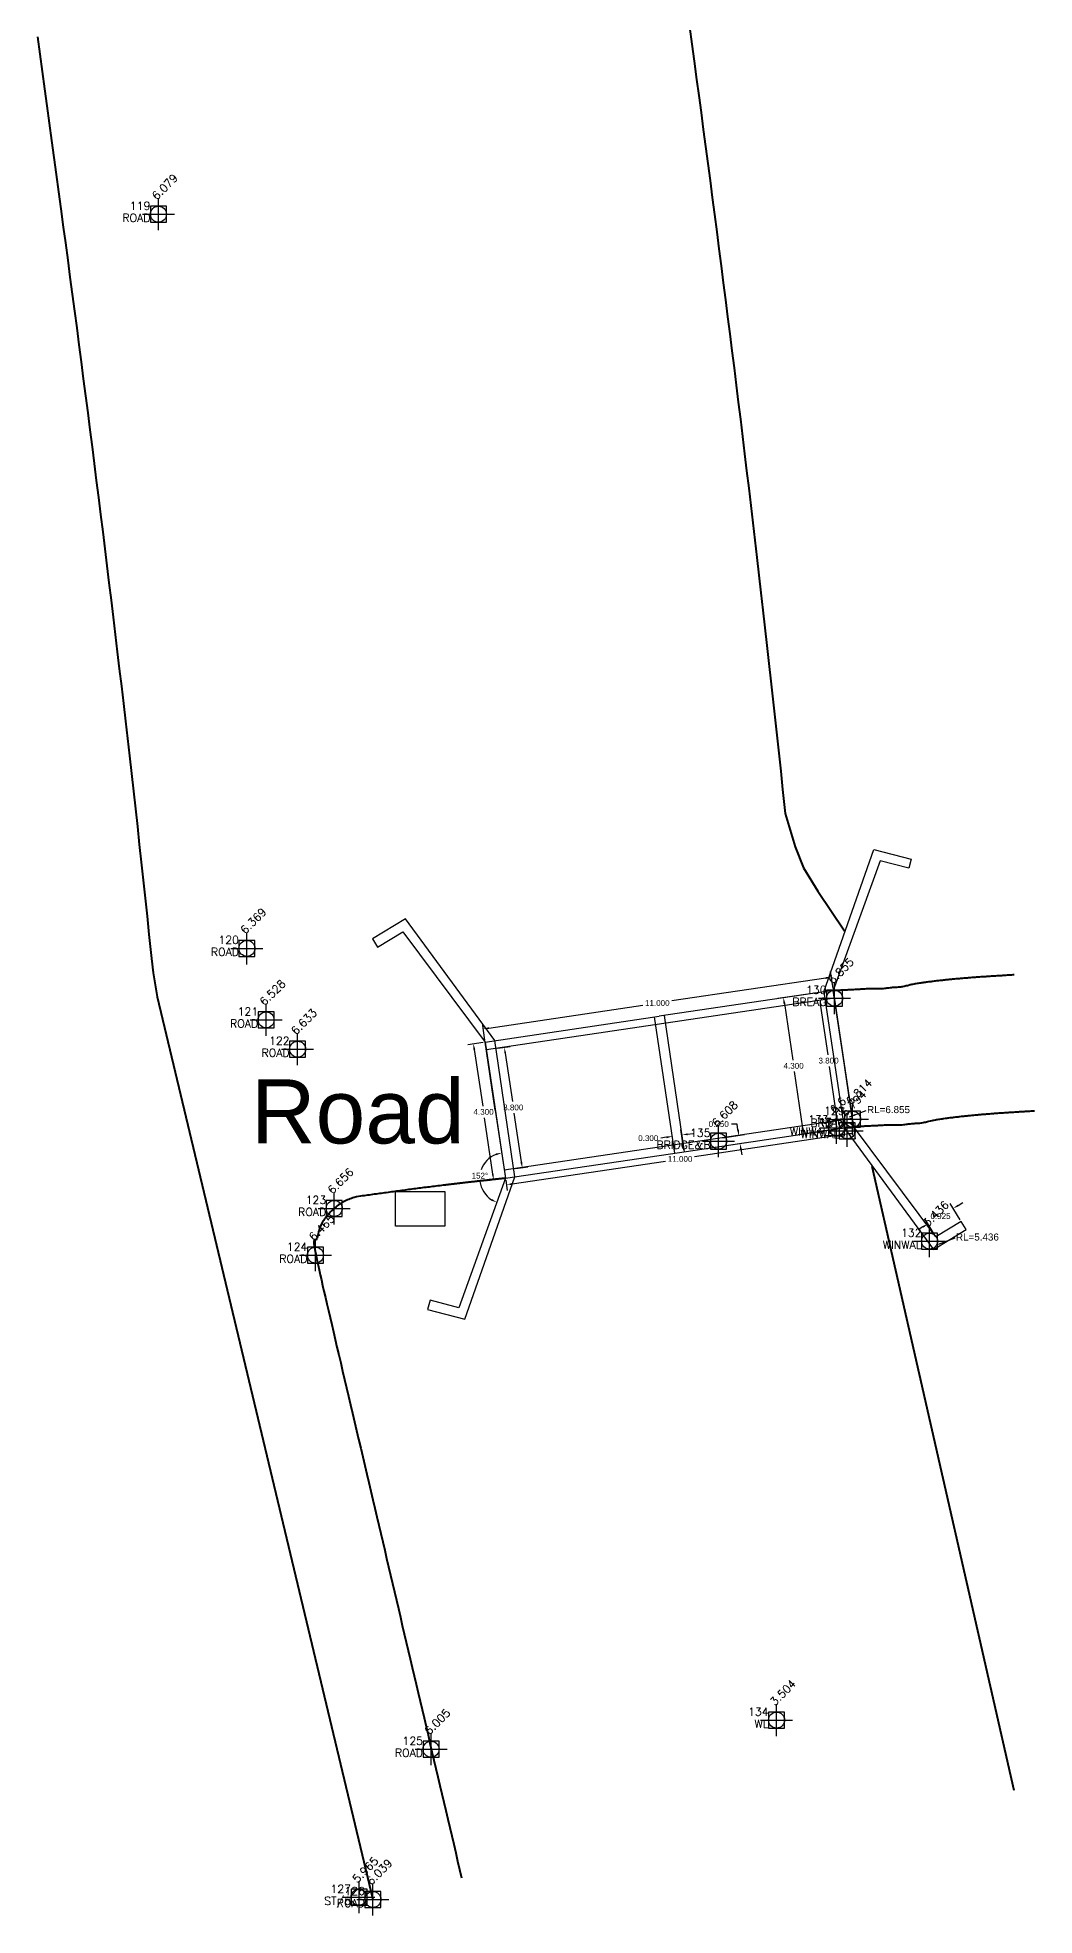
# Model space of a CAD drawing. Header units: millimetres. Extents: x 236733 to 237115, y 2579638 to 2580090.
# Drawn here: x 236964.5 to 236995.7, y 2579638.3 to 2579696.9 of the extents above; entities that cross this region are included whole.
import ezdxf
from ezdxf.enums import TextEntityAlignment as Align

# ---------------------------------------------------------------- set-up
doc = ezdxf.new("R2010")
doc.units = ezdxf.units.MM
doc.header["$MEASUREMENT"] = 0
doc.header["$PDMODE"] = 98
doc.header["$PDSIZE"] = 0.5
for name, color, linetype in [('Boundary', 6, 'Continuous'), ('COORDINATES', 7, 'Continuous'), ('Points', 7, 'Continuous'), ('Points-ELV', 6, 'Continuous'), ('Points-NUM', 4, 'Continuous'), ('Points-TXT', 3, 'Continuous'), ('Spot_Height', 7, 'Continuous'), ('Void', 2, 'Continuous')]:
    doc.layers.add(name, color=color, linetype=linetype)
doc.styles.add('romans', font='romans.shx')
doc.styles.get("Standard").update_dxf_attribs({"font": 'arial.ttf'})
doc.dimstyles.get("Standard").update_dxf_attribs({"dimtxt": 0.18, "dimasz": 0.18, "dimexe": 0.18, "dimexo": 0.0625, "dimgap": 0.09, "dimtad": 0, "dimtih": 1, "dimtoh": 1, "dimdec": 3, "dimzin": 0, "dimdsep": 46, "dimtxsty": 'Standard', "dimcen": 0.09, "dimadec": 0, "dimazin": 0, "dimtfac": 1, "dimtdec": 3, "dimtofl": 0, "dimtmove": 0, "dimatfit": 3, "dimfxl": 1, "dimtolj": 1, "dimtzin": 0, "dimarcsym": 0})

# ---------------------------------------------------------------- blocks, each defined once
blk = doc.blocks.new('POINTS')
at = {"layer": 'Points'}
blk.add_line((0, 0), (0, 0), dxfattribs=at)
blk.add_point((0, 0), dxfattribs=at)
at = {"layer": 'Points-ELV', "style": 'romans'}
blk.add_attdef('ELEV', text='', height=1, rotation=45, dxfattribs=at).set_placement((0, 0), align=Align.BOTTOM_LEFT)
at = {"layer": 'Points-NUM', "style": 'romans'}
blk.add_attdef('PTNUM', text='', height=1, dxfattribs=at).set_placement((0, 0), align=Align.BOTTOM_RIGHT)
at = {"layer": 'Points-TXT', "style": 'romans'}
blk.add_attdef('DESC', text='', height=1, dxfattribs=at).set_placement((0, 0), align=Align.BOTTOM_RIGHT)
blk = doc.blocks.new('*D2')
at = {"layer": 'Defpoints', "color": 0, "transparency": 16777216}
for p in [(236978.855, 2579663.413), (236979.17, 2579661.286), (236979.17, 2579661.286), (236978.416, 2579661.018), (236977.71, 2579657.241)]:
    blk.add_point(p, dxfattribs=at)
at = {"layer": 'Void', "color": 0, "lineweight": -2, "transparency": 16777216}
for start, end in [(111.35376, 160.93678), (187.34654, 237.24039)]:
    blk.add_arc((236979.17, 2579661.286), 0.8, start, end, dxfattribs=at)
at = {"layer": 'Void', "color": 0, "transparency": 16777216}
for points in [[(236978.871, 2579662.06), (236978.887, 2579662.002), (236979.053, 2579662.078)], [(236978.751, 2579660.64), (236978.724, 2579660.586), (236978.899, 2579660.533)]]:
    blk.add_solid(points, dxfattribs=at)
at = {"layer": 'Void', "color": 0, "transparency": 16777216, "insert": (236978.374, 2579661.365), "char_height": 0.18, "attachment_point": 5}
blk.add_mtext('\\A1;152°', dxfattribs=at)
blk = doc.blocks.new('*D9')
at = {"layer": 'Defpoints', "color": 0, "transparency": 16777216}
for p in [(236989.359, 2579667.566), (236989.42, 2579667.154), (236978.539, 2579665.539)]:
    blk.add_point(p, dxfattribs=at)
at = {"layer": 'Spot_Height', "color": 0, "lineweight": -2, "transparency": 16777216}
for p, q in [((236989.181, 2579667.54), (236984.373, 2579666.826)), ((236989.411, 2579667.216), (236989.332, 2579667.744)), ((236978.656, 2579665.977), (236983.464, 2579666.691)), ((236978.53, 2579665.601), (236978.452, 2579666.129))]:
    blk.add_line(p, q, dxfattribs=at)
at = {"layer": 'Spot_Height', "color": 0, "transparency": 16777216}
for points in [[(236989.176, 2579667.569), (236989.185, 2579667.51), (236989.359, 2579667.566)], [(236978.652, 2579666.007), (236978.66, 2579665.948), (236978.478, 2579665.951)]]:
    blk.add_solid(points, dxfattribs=at)
at = {"layer": 'Spot_Height', "color": 0, "transparency": 16777216, "insert": (236983.918, 2579666.758), "char_height": 0.18, "attachment_point": 5}
blk.add_mtext('\\A1;11.000', dxfattribs=at)
blk = doc.blocks.new('*D11')
at = {"layer": 'Defpoints', "color": 0, "transparency": 16777216}
for p in [(236978.539, 2579665.539), (236978.804, 2579661.231), (236979.17, 2579661.286)]:
    blk.add_point(p, dxfattribs=at)
at = {"layer": 'Spot_Height', "color": 0, "lineweight": -2, "transparency": 16777216}
for p, q in [((236978.477, 2579665.53), (236977.994, 2579665.458)), ((236978.199, 2579665.307), (236978.461, 2579663.54)), ((236978.777, 2579661.409), (236978.515, 2579663.176)), ((236979.109, 2579661.277), (236978.626, 2579661.205))]:
    blk.add_line(p, q, dxfattribs=at)
at = {"layer": 'Spot_Height', "color": 0, "transparency": 16777216}
for points in [[(236978.229, 2579665.311), (236978.169, 2579665.302), (236978.173, 2579665.485)], [(236978.807, 2579661.414), (236978.748, 2579661.405), (236978.804, 2579661.231)]]:
    blk.add_solid(points, dxfattribs=at)
at = {"layer": 'Spot_Height', "color": 0, "transparency": 16777216, "insert": (236978.488, 2579663.358), "char_height": 0.18, "attachment_point": 5}
blk.add_mtext('\\A1;4.300', dxfattribs=at)
blk = doc.blocks.new('*D12')
at = {"layer": 'Defpoints', "color": 0, "transparency": 16777216}
for p in [(236978.873, 2579665.336), (236979.138, 2579665.375), (236979.431, 2579661.577)]:
    blk.add_point(p, dxfattribs=at)
at = {"layer": 'Spot_Height', "color": 0, "lineweight": -2, "transparency": 16777216}
for p, q in [((236978.934, 2579665.345), (236979.316, 2579665.402)), ((236979.164, 2579665.197), (236979.39, 2579663.678)), ((236979.669, 2579661.795), (236979.444, 2579663.314)), ((236979.492, 2579661.586), (236979.874, 2579661.643))]:
    blk.add_line(p, q, dxfattribs=at)
at = {"layer": 'Spot_Height', "color": 0, "transparency": 16777216}
for points in [[(236979.194, 2579665.202), (236979.134, 2579665.193), (236979.138, 2579665.375)], [(236979.699, 2579661.799), (236979.639, 2579661.79), (236979.695, 2579661.616)]]:
    blk.add_solid(points, dxfattribs=at)
at = {"layer": 'Spot_Height', "color": 0, "transparency": 16777216, "insert": (236979.417, 2579663.496), "char_height": 0.18, "attachment_point": 5}
blk.add_mtext('\\A1;3.800', dxfattribs=at)
blk = doc.blocks.new('*D13')
at = {"layer": 'Defpoints', "color": 0, "transparency": 16777216}
for p in [(236984.385, 2579662.59), (236984.463, 2579662.071), (236984.759, 2579662.115)]:
    blk.add_point(p, dxfattribs=at)
at = {"layer": 'Spot_Height', "color": 0, "lineweight": -2, "transparency": 16777216}
for p, q in [((236984.75, 2579662.177), (236984.656, 2579662.812)), ((236984.207, 2579662.564), (236984.029, 2579662.537)), ((236984.453, 2579662.133), (236984.359, 2579662.768)), ((236984.86, 2579662.661), (236985.038, 2579662.687))]:
    blk.add_line(p, q, dxfattribs=at)
at = {"layer": 'Spot_Height', "color": 0, "transparency": 16777216}
for points in [[(236984.203, 2579662.593), (236984.212, 2579662.534), (236984.385, 2579662.59)], [(236984.856, 2579662.69), (236984.865, 2579662.631), (236984.682, 2579662.634)]]:
    blk.add_solid(points, dxfattribs=at)
at = {"layer": 'Spot_Height', "color": 0, "transparency": 16777216, "insert": (236983.636, 2579662.537), "char_height": 0.18, "attachment_point": 5}
blk.add_mtext('\\A1;0.300', dxfattribs=at)
blk = doc.blocks.new('*D15')
at = {"layer": 'Defpoints', "color": 0, "transparency": 16777216}
for p in [(236990.051, 2579662.901), (236979.17, 2579661.286), (236979.201, 2579661.082)]:
    blk.add_point(p, dxfattribs=at)
at = {"layer": 'Spot_Height', "color": 0, "lineweight": -2, "transparency": 16777216}
for p, q in [((236990.06, 2579662.839), (236990.108, 2579662.519)), ((236989.903, 2579662.671), (236985.085, 2579661.955)), ((236979.379, 2579661.108), (236984.176, 2579661.82)), ((236979.18, 2579661.224), (236979.227, 2579660.904))]:
    blk.add_line(p, q, dxfattribs=at)
at = {"layer": 'Spot_Height', "color": 0, "transparency": 16777216}
for points in [[(236989.899, 2579662.7), (236989.908, 2579662.641), (236990.082, 2579662.697)], [(236979.374, 2579661.138), (236979.383, 2579661.079), (236979.201, 2579661.082)]]:
    blk.add_solid(points, dxfattribs=at)
at = {"layer": 'Spot_Height', "color": 0, "transparency": 16777216, "insert": (236984.631, 2579661.888), "char_height": 0.18, "attachment_point": 5}
blk.add_mtext('\\A1;11.000', dxfattribs=at)
blk = doc.blocks.new('*D16')
at = {"layer": 'Defpoints', "color": 0, "transparency": 16777216}
for p in [(236985.905, 2579662.538), (236985.942, 2579662.291), (236986.466, 2579662.621)]:
    blk.add_point(p, dxfattribs=at)
at = {"layer": 'Spot_Height', "color": 0, "lineweight": -2, "transparency": 16777216}
for p, q in [((236986.413, 2579662.978), (236986.233, 2579662.978)), ((236986.44, 2579662.8), (236986.413, 2579662.978)), ((236985.967, 2579662.547), (236986.644, 2579662.648)), ((236986.004, 2579662.3), (236986.681, 2579662.401)), ((236986.529, 2579662.196), (236986.556, 2579662.018))]:
    blk.add_line(p, q, dxfattribs=at)
at = {"layer": 'Spot_Height', "color": 0, "transparency": 16777216}
for points in [[(236986.47, 2579662.804), (236986.41, 2579662.795), (236986.466, 2579662.621)], [(236986.559, 2579662.201), (236986.5, 2579662.192), (236986.503, 2579662.374)]]:
    blk.add_solid(points, dxfattribs=at)
at = {"layer": 'Spot_Height', "color": 0, "transparency": 16777216, "insert": (236985.84, 2579662.978), "char_height": 0.18, "attachment_point": 5}
blk.add_mtext('\\A1;0.250', dxfattribs=at)
blk = doc.blocks.new('*D17')
at = {"layer": 'Defpoints', "color": 0, "transparency": 16777216}
for p in [(236993.413, 2579659.937), (236992.376, 2579659.859), (236992.623, 2579659.455)]:
    blk.add_point(p, dxfattribs=at)
at = {"layer": 'Spot_Height', "color": 0, "lineweight": -2, "transparency": 16777216}
for p, q in [((236993.38, 2579659.99), (236993.072, 2579660.495)), ((236993.32, 2579660.435), (236993.473, 2579660.529)), ((236992.591, 2579659.508), (236992.282, 2579660.013)), ((236992.222, 2579659.766), (236992.069, 2579659.672))]:
    blk.add_line(p, q, dxfattribs=at)
at = {"layer": 'Spot_Height', "color": 0, "transparency": 16777216}
for points in [[(236993.304, 2579660.461), (236993.335, 2579660.41), (236993.166, 2579660.341)], [(236992.207, 2579659.791), (236992.238, 2579659.74), (236992.376, 2579659.859)]]:
    blk.add_solid(points, dxfattribs=at)
at = {"layer": 'Spot_Height', "color": 0, "transparency": 16777216, "insert": (236992.771, 2579660.1), "char_height": 0.18, "attachment_point": 5}
blk.add_mtext('\\A1;0.925', dxfattribs=at)
blk = doc.blocks.new('*D18')
at = {"layer": 'Defpoints', "color": 0, "transparency": 16777216}
for p in [(236987.863, 2579666.923), (236989.123, 2579667.11), (236989.755, 2579662.857)]:
    blk.add_point(p, dxfattribs=at)
at = {"layer": 'Spot_Height', "color": 0, "lineweight": -2, "transparency": 16777216}
for p, q in [((236989.061, 2579667.101), (236987.685, 2579666.897)), ((236987.89, 2579666.745), (236988.152, 2579664.978)), ((236988.468, 2579662.848), (236988.206, 2579664.615)), ((236989.693, 2579662.848), (236988.317, 2579662.643))]:
    blk.add_line(p, q, dxfattribs=at)
at = {"layer": 'Spot_Height', "color": 0, "transparency": 16777216}
for points in [[(236987.92, 2579666.75), (236987.86, 2579666.741), (236987.863, 2579666.923)], [(236988.498, 2579662.852), (236988.439, 2579662.843), (236988.495, 2579662.67)]]:
    blk.add_solid(points, dxfattribs=at)
at = {"layer": 'Spot_Height', "color": 0, "transparency": 16777216, "insert": (236988.179, 2579664.797), "char_height": 0.18, "attachment_point": 5}
blk.add_mtext('\\A1;4.300', dxfattribs=at)
blk = doc.blocks.new('*D19')
at = {"layer": 'Defpoints', "color": 0, "transparency": 16777216}
for p in [(236989.16, 2579666.863), (236989.55, 2579663.079), (236989.718, 2579663.104)]:
    blk.add_point(p, dxfattribs=at)
at = {"layer": 'Spot_Height', "color": 0, "lineweight": -2, "transparency": 16777216}
for p, q in [((236989.098, 2579666.854), (236988.814, 2579666.812)), ((236989.019, 2579666.66), (236989.244, 2579665.141)), ((236989.524, 2579663.257), (236989.298, 2579664.777)), ((236989.656, 2579663.095), (236989.372, 2579663.053))]:
    blk.add_line(p, q, dxfattribs=at)
at = {"layer": 'Spot_Height', "color": 0, "transparency": 16777216}
for points in [[(236989.048, 2579666.664), (236988.989, 2579666.656), (236988.992, 2579666.838)], [(236989.553, 2579663.262), (236989.494, 2579663.253), (236989.55, 2579663.079)]]:
    blk.add_solid(points, dxfattribs=at)
at = {"layer": 'Spot_Height', "color": 0, "transparency": 16777216, "insert": (236989.271, 2579664.959), "char_height": 0.18, "attachment_point": 5}
blk.add_mtext('\\A1;3.800', dxfattribs=at)

msp = doc.modelspace()

# ---------------------------------------------------------------- linework, layer by layer
at = {"layer": 'Boundary', "lineweight": 40}
for points in [[(236964.5474, 2579696.935), (236964.6212, 2579696.3954), (236964.6949, 2579695.8564), (236964.7683, 2579695.3178), (236964.8416, 2579694.7799), (236964.9147, 2579694.2425), (236964.9876, 2579693.7058), (236965.0602, 2579693.1697), (236965.1326, 2579692.6342), (236965.2047, 2579692.0995), (236965.2766, 2579691.5654), (236965.3526, 2579690.9982), (236965.4193, 2579690.4995), (236965.4902, 2579689.9675), (236965.5608, 2579689.4361), (236965.6311, 2579688.9052), (236965.7011, 2579688.3747), (236965.7708, 2579687.8446), (236965.8402, 2579687.3147), (236965.9093, 2579686.785), (236965.9781, 2579686.2555), (236966.0466, 2579685.7259), (236966.1148, 2579685.1964), (236966.1827, 2579684.6667), (236966.2503, 2579684.1368), (236966.3176, 2579683.6066), (236966.3847, 2579683.076), (236966.4514, 2579682.5451), (236966.5179, 2579682.0136), (236966.5841, 2579681.4815), (236966.6499, 2579680.9487), (236966.7155, 2579680.4152), (236966.7809, 2579679.8809), (236966.8459, 2579679.3457), (236966.9107, 2579678.8095), (236966.9752, 2579678.2722), (236967.0394, 2579677.7338), (236967.1034, 2579677.1942), (236967.1671, 2579676.6532), (236967.2305, 2579676.111), (236967.2936, 2579675.5672), (236967.3565, 2579675.0219), (236967.4191, 2579674.4751), (236967.4815, 2579673.9265), (236967.5435, 2579673.3762), (236967.6054, 2579672.824), (236967.667, 2579672.2699), (236967.7283, 2579671.7138), (236967.7893, 2579671.1556), (236967.8502, 2579670.5953), (236967.9107, 2579670.0327), (236967.971, 2579669.4678), (236968.0309, 2579668.9021), (236968.1098, 2579668.1495), (236968.1586, 2579667.6977), (236968.2861, 2579666.9497), (236975.03, 2579638.759)], [(236984.9276, 2579697.2471), (236984.9998, 2579696.7114), (236985.0718, 2579696.1763), (236985.148, 2579695.608), (236985.2148, 2579695.1081), (236985.2859, 2579694.5749), (236985.3567, 2579694.0422), (236985.4272, 2579693.51), (236985.4974, 2579692.9782), (236985.5672, 2579692.4466), (236985.6368, 2579691.9153), (236985.7061, 2579691.3841), (236985.7751, 2579690.8529), (236985.8438, 2579690.3218), (236985.9122, 2579689.7905), (236985.9804, 2579689.2591), (236986.0482, 2579688.7275), (236986.1158, 2579688.1955), (236986.183, 2579687.6631), (236986.25, 2579687.1302), (236986.3167, 2579686.5968), (236986.3831, 2579686.0627), (236986.4493, 2579685.528), (236986.5151, 2579684.9924), (236986.5807, 2579684.456), (236986.646, 2579683.9186), (236986.711, 2579683.3802), (236986.7758, 2579682.8408), (236986.8403, 2579682.3001), (236986.9045, 2579681.7582), (236986.9685, 2579681.215), (236987.0322, 2579680.6704), (236987.0956, 2579680.1243), (236987.1587, 2579679.5766), (236987.2216, 2579679.0273), (236987.2843, 2579678.4763), (236987.3466, 2579677.9235), (236987.4087, 2579677.3688), (236987.4706, 2579676.8122), (236987.5322, 2579676.2536), (236987.5935, 2579675.6929), (236987.6546, 2579675.13), (236987.7155, 2579674.5648), (236987.7761, 2579673.9973), (236987.8364, 2579673.4275), (236987.915, 2579672.678), (236988.2226, 2579671.6335), (236988.4873, 2579670.9858), (236988.9365, 2579670.2549), (236989.7714, 2579669.0115)], [(236989.4199, 2579667.1542), (236989.4556, 2579667.156), (236989.4913, 2579667.1577), (236989.5271, 2579667.1594), (236989.5628, 2579667.1611), (236989.5985, 2579667.1629), (236989.6342, 2579667.1646), (236989.6699, 2579667.1663), (236989.7056, 2579667.168), (236989.7413, 2579667.1697), (236989.777, 2579667.1715), (236989.8127, 2579667.1732), (236989.8484, 2579667.1749), (236989.8841, 2579667.1766), (236989.9294, 2579667.1788), (236989.9555, 2579667.18), (236989.9912, 2579667.1817), (236990.0269, 2579667.1835), (236990.0626, 2579667.1852), (236990.0983, 2579667.187), (236990.134, 2579667.1889), (236990.1697, 2579667.1908), (236990.2054, 2579667.1929), (236990.2451, 2579667.1952), (236990.2767, 2579667.1972), (236990.3124, 2579667.1995), (236990.3481, 2579667.2017), (236990.3838, 2579667.2039), (236990.4195, 2579667.2059), (236990.4552, 2579667.2078), (236990.4909, 2579667.2093), (236990.5266, 2579667.2105), (236990.5624, 2579667.2113), (236990.5965, 2579667.2117), (236990.6339, 2579667.2115), (236990.6697, 2579667.211), (236990.7055, 2579667.2103), (236990.7413, 2579667.2095), (236990.7771, 2579667.2089), (236990.8128, 2579667.2085), (236990.8486, 2579667.2085), (236990.8843, 2579667.2092), (236990.9199, 2579667.2105), (236990.9396, 2579667.2117), (236990.991, 2579667.216), (236991.0265, 2579667.2198), (236991.0619, 2579667.2242), (236991.0974, 2579667.2289), (236991.1328, 2579667.2338), (236991.1683, 2579667.2385), (236991.2038, 2579667.243), (236991.2394, 2579667.247), (236991.2718, 2579667.2501), (236991.3108, 2579667.253), (236991.3465, 2579667.2551), (236991.3823, 2579667.2569), (236991.418, 2579667.2589), (236991.4537, 2579667.2611), (236991.4893, 2579667.264), (236991.5353, 2579667.2693), (236991.56, 2579667.273), (236991.5951, 2579667.2792), (236991.63, 2579667.2863), (236991.6649, 2579667.2942), (236991.6997, 2579667.3025), (236991.7345, 2579667.3112), (236991.7692, 2579667.3199), (236991.8212, 2579667.3325), (236991.8389, 2579667.3367), (236991.8739, 2579667.3444), (236991.9089, 2579667.3517), (236991.944, 2579667.3586), (236991.9791, 2579667.3651), (236992.0143, 2579667.3714), (236992.0496, 2579667.3773), (236992.0849, 2579667.383), (236992.1202, 2579667.3884), (236992.1556, 2579667.3937), (236992.191, 2579667.3988), (236992.2264, 2579667.4037), (236992.2458, 2579667.4064), (236992.2972, 2579667.4134), (236992.3326, 2579667.4182), (236992.368, 2579667.4229), (236992.4035, 2579667.4275), (236992.4389, 2579667.432), (236992.4744, 2579667.4365), (236992.5099, 2579667.4409), (236992.5453, 2579667.4453), (236992.5808, 2579667.4495), (236992.6163, 2579667.4538), (236992.6518, 2579667.4579), (236992.6873, 2579667.4621), (236992.7228, 2579667.4661), (236992.7583, 2579667.4701), (236992.7938, 2579667.474), (236992.8293, 2579667.4779), (236992.8648, 2579667.4817), (236992.9004, 2579667.4855), (236992.9359, 2579667.4892), (236992.9715, 2579667.4929), (236993.007, 2579667.4965), (236993.0426, 2579667.5), (236993.0781, 2579667.5035), (236993.1137, 2579667.507), (236993.1493, 2579667.5104), (236993.1849, 2579667.5138), (236993.2204, 2579667.5171), (236993.256, 2579667.5204), (236993.2916, 2579667.5236), (236993.3272, 2579667.5268), (236993.3628, 2579667.5299), (236993.3984, 2579667.533), (236993.4341, 2579667.5361), (236993.4697, 2579667.5391), (236993.5053, 2579667.5421), (236993.5409, 2579667.545), (236993.5766, 2579667.5479), (236993.6122, 2579667.5508), (236993.6478, 2579667.5536), (236993.6835, 2579667.5564), (236993.7191, 2579667.5591), (236993.7548, 2579667.5619), (236993.7904, 2579667.5645), (236993.8261, 2579667.5672), (236993.8617, 2579667.5698), (236993.8974, 2579667.5724), (236993.9331, 2579667.575), (236993.9687, 2579667.5775), (236994.0044, 2579667.58), (236994.0401, 2579667.5825), (236994.0758, 2579667.585), (236994.1115, 2579667.5874), (236994.1471, 2579667.5898), (236994.1828, 2579667.5922), (236994.2185, 2579667.5946), (236994.2542, 2579667.597), (236994.2899, 2579667.5993), (236994.3256, 2579667.6016), (236994.3613, 2579667.6039), (236994.397, 2579667.6062), (236994.4327, 2579667.6084), (236994.4684, 2579667.6106), (236994.5041, 2579667.6129), (236994.5398, 2579667.6151), (236994.5755, 2579667.6173), (236994.6112, 2579667.6195), (236994.6469, 2579667.6216), (236994.6826, 2579667.6238), (236994.7184, 2579667.626), (236994.7541, 2579667.6281), (236994.7898, 2579667.6302), (236994.8255, 2579667.6324), (236994.8612, 2579667.6345), (236994.8969, 2579667.6366), (236994.9327, 2579667.6387), (236994.9684, 2579667.6408), (236995.0041, 2579667.6429), (236995.0398, 2579667.645), (236995.0755, 2579667.6471)], [(236990.0513, 2579662.9008), (236990.087, 2579662.9026), (236990.1227, 2579662.9043), (236990.1584, 2579662.906), (236990.1941, 2579662.9077), (236990.2298, 2579662.9095), (236990.2655, 2579662.9112), (236990.3012, 2579662.9129), (236990.3369, 2579662.9146), (236990.3726, 2579662.9163), (236990.4083, 2579662.9181), (236990.444, 2579662.9198), (236990.4797, 2579662.9215), (236990.5154, 2579662.9232), (236990.5607, 2579662.9254), (236990.5868, 2579662.9266), (236990.6225, 2579662.9283), (236990.6582, 2579662.9301), (236990.6939, 2579662.9318), (236990.7296, 2579662.9336), (236990.7653, 2579662.9355), (236990.801, 2579662.9374), (236990.8367, 2579662.9395), (236990.8764, 2579662.9418), (236990.9081, 2579662.9438), (236990.9437, 2579662.9461), (236990.9794, 2579662.9483), (236991.0151, 2579662.9505), (236991.0508, 2579662.9525), (236991.0865, 2579662.9544), (236991.1222, 2579662.9559), (236991.1579, 2579662.9571), (236991.1937, 2579662.9579), (236991.2278, 2579662.9583), (236991.2652, 2579662.9581), (236991.301, 2579662.9576), (236991.3368, 2579662.9569), (236991.3726, 2579662.9561), (236991.4084, 2579662.9555), (236991.4442, 2579662.9551), (236991.4799, 2579662.9551), (236991.5156, 2579662.9558), (236991.5512, 2579662.9571), (236991.5709, 2579662.9583), (236991.6223, 2579662.9626), (236991.6578, 2579662.9664), (236991.6933, 2579662.9708), (236991.7287, 2579662.9755), (236991.7642, 2579662.9804), (236991.7997, 2579662.9851), (236991.8352, 2579662.9896), (236991.8707, 2579662.9936), (236991.9031, 2579662.9967), (236991.9421, 2579662.9996), (236991.9778, 2579663.0017), (236992.0136, 2579663.0035), (236992.0494, 2579663.0055), (236992.085, 2579663.0077), (236992.1206, 2579663.0106), (236992.1666, 2579663.0159), (236992.1913, 2579663.0196), (236992.2264, 2579663.0258), (236992.2614, 2579663.0329), (236992.2962, 2579663.0408), (236992.331, 2579663.0491), (236992.3658, 2579663.0578), (236992.4006, 2579663.0665), (236992.4525, 2579663.0791), (236992.4703, 2579663.0832), (236992.5052, 2579663.091), (236992.5402, 2579663.0983), (236992.5753, 2579663.1052), (236992.6105, 2579663.1117), (236992.6457, 2579663.118), (236992.6809, 2579663.1239), (236992.7162, 2579663.1296), (236992.7515, 2579663.135), (236992.7869, 2579663.1403), (236992.8223, 2579663.1454), (236992.8577, 2579663.1503), (236992.8772, 2579663.153), (236992.9285, 2579663.16), (236992.9639, 2579663.1648), (236992.9994, 2579663.1695), (236993.0348, 2579663.1741), (236993.0703, 2579663.1786), (236993.1057, 2579663.1831), (236993.1412, 2579663.1875), (236993.1767, 2579663.1919), (236993.2121, 2579663.1961), (236993.2476, 2579663.2004), (236993.2831, 2579663.2045), (236993.3186, 2579663.2087), (236993.3541, 2579663.2127), (236993.3896, 2579663.2167), (236993.4251, 2579663.2206), (236993.4607, 2579663.2245), (236993.4962, 2579663.2283), (236993.5317, 2579663.2321), (236993.5673, 2579663.2358), (236993.6028, 2579663.2395), (236993.6384, 2579663.2431), (236993.6739, 2579663.2466), (236993.7095, 2579663.2501), (236993.745, 2579663.2536), (236993.7806, 2579663.257), (236993.8162, 2579663.2604), (236993.8518, 2579663.2637), (236993.8874, 2579663.267), (236993.923, 2579663.2702), (236993.9586, 2579663.2734), (236993.9942, 2579663.2765), (236994.0298, 2579663.2796), (236994.0654, 2579663.2827), (236994.101, 2579663.2857), (236994.1366, 2579663.2887), (236994.1723, 2579663.2916), (236994.2079, 2579663.2945), (236994.2435, 2579663.2974), (236994.2792, 2579663.3002), (236994.3148, 2579663.303), (236994.3504, 2579663.3057), (236994.3861, 2579663.3084), (236994.4218, 2579663.3111), (236994.4574, 2579663.3138), (236994.4931, 2579663.3164), (236994.5287, 2579663.319), (236994.5644, 2579663.3216), (236994.6001, 2579663.3241), (236994.6357, 2579663.3266), (236994.6714, 2579663.3291), (236994.7071, 2579663.3316), (236994.7428, 2579663.334), (236994.7785, 2579663.3364), (236994.8142, 2579663.3388), (236994.8498, 2579663.3412), (236994.8855, 2579663.3436), (236994.9212, 2579663.3459), (236994.9569, 2579663.3482), (236994.9926, 2579663.3505), (236995.0283, 2579663.3527), (236995.064, 2579663.355), (236995.0997, 2579663.3572), (236995.1354, 2579663.3595), (236995.1711, 2579663.3617), (236995.2068, 2579663.3639), (236995.2426, 2579663.3661), (236995.2783, 2579663.3682), (236995.314, 2579663.3704), (236995.3497, 2579663.3725), (236995.3854, 2579663.3747), (236995.4211, 2579663.3768), (236995.4568, 2579663.379), (236995.4926, 2579663.3811), (236995.5283, 2579663.3832), (236995.564, 2579663.3853), (236995.5997, 2579663.3874), (236995.6354, 2579663.3895), (236995.6711, 2579663.3916), (236995.7069, 2579663.3937)], [(236990.6283, 2579661.6672), (236995.0591, 2579642.1696)]]:
    msp.add_lwpolyline(points, dxfattribs=at)
msp.add_rational_spline([(236979.1705, 2579661.2858), (236978.4056, 2579661.2021), (236976.8668, 2579661.0336), (236975.3336, 2579660.8201), (236974.5625, 2579660.7127), (236973.6758, 2579660.5205), (236973.142, 2579659.7868), (236973.232, 2579658.884), (236974.7552, 2579652.4), (236976.2784, 2579645.916), (236977.8016, 2579639.432)], [1, 1, 1, 1, 1, 0.830826694481, 0.830826694481, 1, 1, 1, 1], degree=3, knots=[0, 0, 0, 0, 2.3082429, 4.6436791, 4.6436791, 4.6436791, 6.1004803, 6.1004803, 6.1004803, 7.1004803, 7.1004803, 7.1004803, 7.1004803], dxfattribs=at)
at = {"layer": 'Spot_Height'}
msp.add_lwpolyline([(236975.7337, 2579660.8743), (236977.2748, 2579660.8743), (236977.2748, 2579659.7924), (236975.7337, 2579659.7924)], close=True, dxfattribs=at)
at = {"layer": 'Void'}
for p, q in [((236989.4199, 2579667.1542), (236990.0513, 2579662.9008)), ((236989.4566, 2579666.9069), (236978.5759, 2579665.2919)), ((236978.5391, 2579665.5392), (236979.1705, 2579661.2858)), ((236990.0146, 2579663.1481), (236979.1338, 2579661.5331))]:
    msp.add_line(p, q, dxfattribs=at)
for points in [[(236989.1232, 2579667.1102), (236990.6905, 2579671.5577), (236991.8509, 2579671.2574), (236991.7758, 2579670.967), (236990.8799, 2579671.1988), (236989.4199, 2579667.1542)], [(236979.1705, 2579661.2858), (236977.7105, 2579657.2413), (236976.8146, 2579657.4731), (236976.7395, 2579657.1826), (236977.8999, 2579656.8824), (236979.4672, 2579661.3299), (236978.8359, 2579665.5833), (236976.0443, 2579669.3837), (236975.0212, 2579668.7594), (236975.1774, 2579668.5033), (236975.9673, 2579668.9853), (236978.5391, 2579665.5392)], [(236989.7356, 2579665.0275), (236989.4199, 2579667.1542), (236983.9795, 2579666.3467)], [(236989.1232, 2579667.1102), (236989.7545, 2579662.8568), (236992.5461, 2579659.0563), (236993.5693, 2579659.6807), (236993.413, 2579659.9367), (236992.6231, 2579659.4547), (236990.0513, 2579662.9008)], [(236978.8548, 2579663.4125), (236978.5391, 2579665.5392), (236983.9795, 2579666.3467)], [(236984.4625, 2579662.0713), (236983.8312, 2579666.3247)], [(236984.1279, 2579666.3687), (236984.7592, 2579662.1153)], [(236978.8548, 2579663.4125), (236979.1705, 2579661.2858), (236984.6109, 2579662.0933), (236990.0513, 2579662.9008), (236989.7356, 2579665.0275)]]:
    msp.add_lwpolyline(points, dxfattribs=at)

# ---------------------------------------------------------------- block references
at = {"layer": 'Points', "linetype": 'Continuous'}
ref = msp.add_blockref('POINTS', (236968.326, 2579691.397, 6.079), dxfattribs=at)
ref.add_attrib('PTNUM', '119', dxfattribs={"layer": 'Points-NUM', "height": 0.25, "style": 'romans'}).set_placement((236968.076, 2579691.4595, 6.079), align=Align.BOTTOM_RIGHT)
ref.add_attrib('DESC', 'ROAD', dxfattribs={"layer": 'Points-TXT', "height": 0.25, "style": 'romans'}).set_placement((236968.076, 2579691.0845, 6.079), align=Align.BOTTOM_RIGHT)
ref.add_attrib('ELEV', '6.079', dxfattribs={"layer": 'Points-ELV', "height": 0.25, "rotation": 45, "style": 'romans'}).set_placement((236968.326, 2579691.772, 6.079), align=Align.BOTTOM_LEFT)
ref = msp.add_blockref('POINTS', (236971.093, 2579668.467, 6.369), dxfattribs=at)
ref.add_attrib('PTNUM', '120', dxfattribs={"layer": 'Points-NUM', "height": 0.25, "style": 'romans'}).set_placement((236970.843, 2579668.5295, 6.369), align=Align.BOTTOM_RIGHT)
ref.add_attrib('DESC', 'ROAD', dxfattribs={"layer": 'Points-TXT', "height": 0.25, "style": 'romans'}).set_placement((236970.843, 2579668.1545, 6.369), align=Align.BOTTOM_RIGHT)
ref.add_attrib('ELEV', '6.369', dxfattribs={"layer": 'Points-ELV', "height": 0.25, "rotation": 45, "style": 'romans'}).set_placement((236971.093, 2579668.842, 6.369), align=Align.BOTTOM_LEFT)
ref = msp.add_blockref('POINTS', (236989.457, 2579666.907, 6.855), dxfattribs=at)
ref.add_attrib('PTNUM', '130', dxfattribs={"layer": 'Points-NUM', "height": 0.25, "style": 'romans'}).set_placement((236989.207, 2579666.9695, 6.855), align=Align.BOTTOM_RIGHT)
ref.add_attrib('DESC', 'BREAG', dxfattribs={"layer": 'Points-TXT', "height": 0.25, "style": 'romans'}).set_placement((236989.207, 2579666.5945, 6.855), align=Align.BOTTOM_RIGHT)
ref.add_attrib('ELEV', '6.855', dxfattribs={"layer": 'Points-ELV', "height": 0.25, "rotation": 45, "style": 'romans'}).set_placement((236989.457, 2579667.282, 6.855), align=Align.BOTTOM_LEFT)
ref = msp.add_blockref('POINTS', (236971.693, 2579666.23, 6.528), dxfattribs=at)
ref.add_attrib('PTNUM', '121', dxfattribs={"layer": 'Points-NUM', "height": 0.25, "style": 'romans'}).set_placement((236971.443, 2579666.2925, 6.528), align=Align.BOTTOM_RIGHT)
ref.add_attrib('DESC', 'ROAD', dxfattribs={"layer": 'Points-TXT', "height": 0.25, "style": 'romans'}).set_placement((236971.443, 2579665.9175, 6.528), align=Align.BOTTOM_RIGHT)
ref.add_attrib('ELEV', '6.528', dxfattribs={"layer": 'Points-ELV', "height": 0.25, "rotation": 45, "style": 'romans'}).set_placement((236971.693, 2579666.605, 6.528), align=Align.BOTTOM_LEFT)
ref = msp.add_blockref('POINTS', (236972.677, 2579665.317, 6.633), dxfattribs=at)
ref.add_attrib('PTNUM', '122', dxfattribs={"layer": 'Points-NUM', "height": 0.25, "style": 'romans'}).set_placement((236972.427, 2579665.3795, 6.633), align=Align.BOTTOM_RIGHT)
ref.add_attrib('DESC', 'ROAD', dxfattribs={"layer": 'Points-TXT', "height": 0.25, "style": 'romans'}).set_placement((236972.427, 2579665.0045, 6.633), align=Align.BOTTOM_RIGHT)
ref.add_attrib('ELEV', '6.633', dxfattribs={"layer": 'Points-ELV', "height": 0.25, "rotation": 45, "style": 'romans'}).set_placement((236972.677, 2579665.692, 6.633), align=Align.BOTTOM_LEFT)
ref = msp.add_blockref('POINTS', (236989.853, 2579662.771, 6.794), dxfattribs=at)
ref.add_attrib('PTNUM', '131', dxfattribs={"layer": 'Points-NUM', "height": 0.25, "style": 'romans'}).set_placement((236989.603, 2579662.8335, 6.794), align=Align.BOTTOM_RIGHT)
ref.add_attrib('DESC', 'WINWAL', dxfattribs={"layer": 'Points-TXT', "height": 0.25, "style": 'romans'}).set_placement((236989.603, 2579662.4585, 6.794), align=Align.BOTTOM_RIGHT)
ref.add_attrib('ELEV', '6.794', dxfattribs={"layer": 'Points-ELV', "height": 0.25, "rotation": 45, "style": 'romans'}).set_placement((236989.853, 2579663.146, 6.794), align=Align.BOTTOM_LEFT)
ref = msp.add_blockref('POINTS', (236990.023, 2579663.131, 6.814), dxfattribs=at)
ref.add_attrib('PTNUM', '129', dxfattribs={"layer": 'Points-NUM', "height": 0.25, "style": 'romans'}).set_placement((236989.773, 2579663.1935, 6.814), align=Align.BOTTOM_RIGHT)
ref.add_attrib('DESC', 'BREAG', dxfattribs={"layer": 'Points-TXT', "height": 0.25, "style": 'romans'}).set_placement((236989.773, 2579662.8185, 6.814), align=Align.BOTTOM_RIGHT)
ref.add_attrib('ELEV', '6.814', dxfattribs={"layer": 'Points-ELV', "height": 0.25, "rotation": 45, "style": 'romans'}).set_placement((236990.023, 2579663.506, 6.814), align=Align.BOTTOM_LEFT)
ref = msp.add_blockref('POINTS', (236985.832, 2579662.442, 6.608), dxfattribs=at)
ref.add_attrib('PTNUM', '135', dxfattribs={"layer": 'Points-NUM', "height": 0.25, "style": 'romans'}).set_placement((236985.582, 2579662.5045, 6.608), align=Align.BOTTOM_RIGHT)
ref.add_attrib('DESC', 'BRIDGE&B', dxfattribs={"layer": 'Points-TXT', "height": 0.25, "style": 'romans'}).set_placement((236985.582, 2579662.1295, 6.608), align=Align.BOTTOM_RIGHT)
ref.add_attrib('ELEV', '6.608', dxfattribs={"layer": 'Points-ELV', "height": 0.25, "rotation": 45, "style": 'romans'}).set_placement((236985.832, 2579662.817, 6.608), align=Align.BOTTOM_LEFT)
ref = msp.add_blockref('POINTS', (236989.522, 2579662.861, 6.6), dxfattribs=at)
ref.add_attrib('PTNUM', '133', dxfattribs={"layer": 'Points-NUM', "height": 0.25, "style": 'romans'}).set_placement((236989.272, 2579662.9235, 6.6), align=Align.BOTTOM_RIGHT)
ref.add_attrib('DESC', 'WINWAL', dxfattribs={"layer": 'Points-TXT', "height": 0.25, "style": 'romans'}).set_placement((236989.272, 2579662.5485, 6.6), align=Align.BOTTOM_RIGHT)
ref.add_attrib('ELEV', '6.6', dxfattribs={"layer": 'Points-ELV', "height": 0.25, "rotation": 45, "style": 'romans'}).set_placement((236989.522, 2579663.236, 6.6), align=Align.BOTTOM_LEFT)
ref = msp.add_blockref('POINTS', (236973.82, 2579660.345, 6.656), dxfattribs=at)
ref.add_attrib('PTNUM', '123', dxfattribs={"layer": 'Points-NUM', "height": 0.25, "style": 'romans'}).set_placement((236973.57, 2579660.4075, 6.656), align=Align.BOTTOM_RIGHT)
ref.add_attrib('DESC', 'ROAD', dxfattribs={"layer": 'Points-TXT', "height": 0.25, "style": 'romans'}).set_placement((236973.57, 2579660.0325, 6.656), align=Align.BOTTOM_RIGHT)
ref.add_attrib('ELEV', '6.656', dxfattribs={"layer": 'Points-ELV', "height": 0.25, "rotation": 45, "style": 'romans'}).set_placement((236973.82, 2579660.72, 6.656), align=Align.BOTTOM_LEFT)
ref = msp.add_blockref('POINTS', (236992.427, 2579659.322, 5.436), dxfattribs=at)
ref.add_attrib('PTNUM', '132', dxfattribs={"layer": 'Points-NUM', "height": 0.25, "style": 'romans'}).set_placement((236992.177, 2579659.3845, 5.436), align=Align.BOTTOM_RIGHT)
ref.add_attrib('DESC', 'WINWAL', dxfattribs={"layer": 'Points-TXT', "height": 0.25, "style": 'romans'}).set_placement((236992.177, 2579659.0095, 5.436), align=Align.BOTTOM_RIGHT)
ref.add_attrib('ELEV', '5.436', dxfattribs={"layer": 'Points-ELV', "height": 0.25, "rotation": 45, "style": 'romans'}).set_placement((236992.427, 2579659.697, 5.436), align=Align.BOTTOM_LEFT)
ref = msp.add_blockref('POINTS', (236973.232, 2579658.884, 6.465), dxfattribs=at)
ref.add_attrib('PTNUM', '124', dxfattribs={"layer": 'Points-NUM', "height": 0.25, "style": 'romans'}).set_placement((236972.982, 2579658.9465, 6.465), align=Align.BOTTOM_RIGHT)
ref.add_attrib('DESC', 'ROAD', dxfattribs={"layer": 'Points-TXT', "height": 0.25, "style": 'romans'}).set_placement((236972.982, 2579658.5715, 6.465), align=Align.BOTTOM_RIGHT)
ref.add_attrib('ELEV', '6.465', dxfattribs={"layer": 'Points-ELV', "height": 0.25, "rotation": 45, "style": 'romans'}).set_placement((236973.232, 2579659.259, 6.465), align=Align.BOTTOM_LEFT)
ref = msp.add_blockref('POINTS', (236987.646, 2579644.361, 3.504), dxfattribs=at)
ref.add_attrib('PTNUM', '134', dxfattribs={"layer": 'Points-NUM', "height": 0.25, "style": 'romans'}).set_placement((236987.396, 2579644.4235, 3.504), align=Align.BOTTOM_RIGHT)
ref.add_attrib('DESC', 'WL', dxfattribs={"layer": 'Points-TXT', "height": 0.25, "style": 'romans'}).set_placement((236987.396, 2579644.0485, 3.504), align=Align.BOTTOM_RIGHT)
ref.add_attrib('ELEV', '3.504', dxfattribs={"layer": 'Points-ELV', "height": 0.25, "rotation": 45, "style": 'romans'}).set_placement((236987.646, 2579644.736, 3.504), align=Align.BOTTOM_LEFT)
ref = msp.add_blockref('POINTS', (236976.846, 2579643.451, 6.005), dxfattribs=at)
ref.add_attrib('PTNUM', '125', dxfattribs={"layer": 'Points-NUM', "height": 0.25, "style": 'romans'}).set_placement((236976.596, 2579643.5135, 6.005), align=Align.BOTTOM_RIGHT)
ref.add_attrib('DESC', 'ROAD', dxfattribs={"layer": 'Points-TXT', "height": 0.25, "style": 'romans'}).set_placement((236976.596, 2579643.1385, 6.005), align=Align.BOTTOM_RIGHT)
ref.add_attrib('ELEV', '6.005', dxfattribs={"layer": 'Points-ELV', "height": 0.25, "rotation": 45, "style": 'romans'}).set_placement((236976.846, 2579643.826, 6.005), align=Align.BOTTOM_LEFT)
ref = msp.add_blockref('POINTS', (236974.595, 2579638.826, 5.965), dxfattribs=at)
ref.add_attrib('PTNUM', '127', dxfattribs={"layer": 'Points-NUM', "height": 0.25, "style": 'romans'}).set_placement((236974.345, 2579638.8885, 5.965), align=Align.BOTTOM_RIGHT)
ref.add_attrib('DESC', 'ST/6', dxfattribs={"layer": 'Points-TXT', "height": 0.25, "style": 'romans'}).set_placement((236974.345, 2579638.5135, 5.965), align=Align.BOTTOM_RIGHT)
ref.add_attrib('ELEV', '5.965', dxfattribs={"layer": 'Points-ELV', "height": 0.25, "rotation": 45, "style": 'romans'}).set_placement((236974.595, 2579639.201, 5.965), align=Align.BOTTOM_LEFT)
ref = msp.add_blockref('POINTS', (236975.03, 2579638.759, 6.039), dxfattribs=at)
ref.add_attrib('PTNUM', '126', dxfattribs={"layer": 'Points-NUM', "height": 0.25, "style": 'romans'}).set_placement((236974.78, 2579638.8215, 6.039), align=Align.BOTTOM_RIGHT)
ref.add_attrib('DESC', 'ROAD', dxfattribs={"layer": 'Points-TXT', "height": 0.25, "style": 'romans'}).set_placement((236974.78, 2579638.4465, 6.039), align=Align.BOTTOM_RIGHT)
ref.add_attrib('ELEV', '6.039', dxfattribs={"layer": 'Points-ELV', "height": 0.25, "rotation": 45, "style": 'romans'}).set_placement((236975.03, 2579639.134, 6.039), align=Align.BOTTOM_LEFT)

# ---------------------------------------------------------------- texts
at = {"layer": 'Spot_Height', "attachment_point": 1}
for s, width, gutter_width, insert, char_height in [('Road', 9.699371, 1, (236971.2207, 2579664.3727), 2), ('RL=6.855', 1.289829, 1.1, (236990.4752, 2579663.5401), 0.22), ('RL=5.436', 1.289829, 1.1, (236993.2534, 2579659.5601), 0.22)]:
    msp.add_mtext_dynamic_manual_height_columns(s, width=width, gutter_width=gutter_width, heights=[0], dxfattribs=dict(at, insert=insert, char_height=char_height))

# ---------------------------------------------------------------- dimensions: what is measured, and where the dimension line sits
at = {"layer": 'Spot_Height'}
for p1, p2, distance, picture, middle in [((236978.5391, 2579665.5392), (236989.4199, 2579667.1542), 0.4163, '*D9', (236983.9184, 2579666.7585)), ((236989.7545, 2579662.8568), (236989.1232, 2579667.1102), 1.2735, '*D18', (236988.1791, 2579664.7965)), ((236989.1599, 2579666.8629), (236989.7178, 2579663.1041), -0.1694, '*D19', (236989.2713, 2579664.9586)), ((236978.5391, 2579665.5392), (236979.1705, 2579661.2858), -0.3706, '*D11', (236978.4882, 2579663.3581)), ((236979.4305, 2579661.5771), (236978.8726, 2579665.336), -0.2679, '*D12', (236979.4165, 2579663.4959)), ((236984.7592, 2579662.1153), (236984.4625, 2579662.0713), -0.5246, '*D13', (236983.636, 2579662.5374)), ((236993.413, 2579659.9367), (236992.6231, 2579659.4547), -0.4741, '*D17', (236992.7711, 2579660.1005))]:
    dim = msp.add_aligned_dim(p1=p1, p2=p2, distance=distance, dimstyle='Standard', dxfattribs=at)
    dim.commit()
    dim.dimension.update_dxf_attribs({"geometry": picture, "text_midpoint": middle})
for base, p1, p2, angle, picture, middle in [((236979.2007, 2579661.082), (236990.0513, 2579662.9008), (236979.1705, 2579661.2858), 188.442752, '*D15', (236984.6305, 2579661.8879)), ((236986.4663, 2579662.6215), (236985.942, 2579662.2909), (236985.9053, 2579662.5382), 98.442752, '*D16', (236985.8401, 2579662.9776))]:
    dim = msp.add_linear_dim(base=base, p1=p1, p2=p2, angle=angle, dimstyle='Standard', dxfattribs=at)
    dim.commit()
    dim.dimension.update_dxf_attribs({"geometry": picture, "text_midpoint": middle, "dimtype": 161})
at = {"layer": 'Void'}
dim = msp.add_angular_dim_2l(base=(236978.4163, 2579661.0175), line1=((236977.7105, 2579657.2413), (236979.1705, 2579661.2858)), line2=((236978.8548, 2579663.4125), (236979.1705, 2579661.2858)), dimstyle='Standard', dxfattribs=at)
dim.commit()
dim.dimension.update_dxf_attribs({"geometry": '*D2', "text_midpoint": (236978.374, 2579661.3653)})

# ---------------------------------------------------------------- leaders
at = {"layer": 'COORDINATES'}
for points in [[(236989.9307, 2579663.2028), (236990.4502, 2579663.4007)], [(236992.7088, 2579659.2228), (236993.2283, 2579659.4206)]]:
    msp.add_leader(points, dimstyle='Standard', override={"dimgap": 0.09, "dimtad": 0}, dxfattribs=at)

doc.saveas('drawing.dxf')
